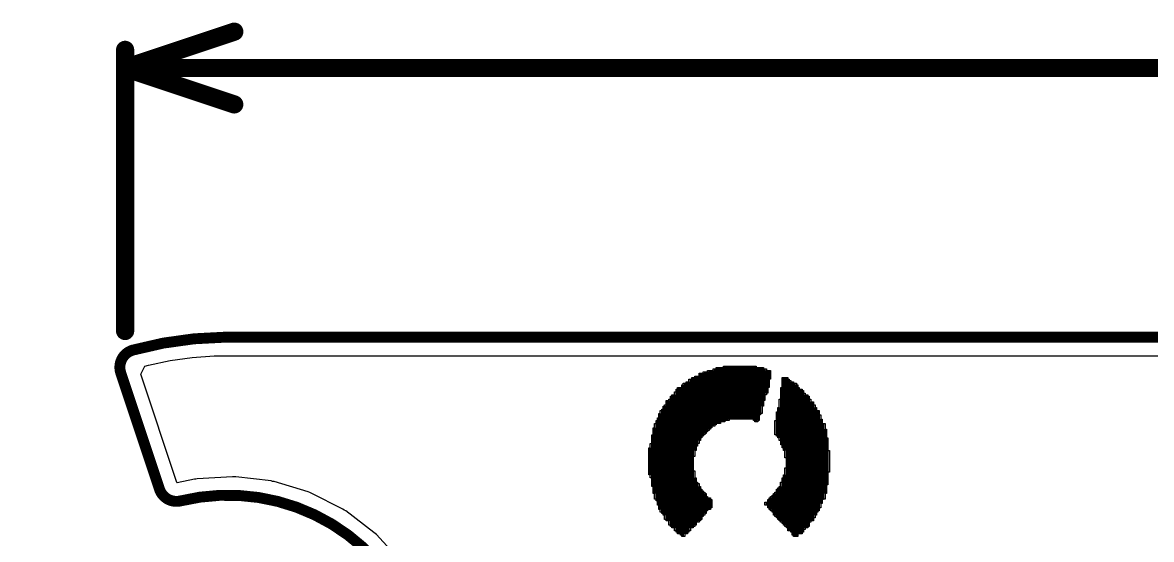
# Model space of a CAD drawing. Header units: inches. Extents: x -1 to 214, y -2 to 213.
# Drawn here: x -0.763 to -0.143, y 0.165 to 0.449 of the extents above; entities that cross this region are included whole.
import ezdxf

# ---------------------------------------------------------------- set-up
doc = ezdxf.new("R2010")
doc.units = ezdxf.units.IN
doc.header["$MEASUREMENT"] = 0
for name, color, linetype in [('Board_outline', 216, 'Continuous'), ('Dimensions', 6, 'Continuous'), ('Top Layer', 1, 'Continuous'), ('Top Overlay', 2, 'Continuous')]:
    doc.layers.add(name, color=color, linetype=linetype)

msp = doc.modelspace()

# ---------------------------------------------------------------- linework, layer by layer
at = {"layer": 'Board_outline', "const_width": 0.006}
for points in [[(-0.70264, 0.26897, -0.065034), (-0.65214, 0.27604)], [(-0.70937, 0.25637, -0.429723), (-0.70264, 0.26897)], [(-0.67642, 0.18606, -0.390332), (-0.6881, 0.19251)], [(-0.67642, 0.18606, -3.570956), (-0.75722, 0.10527)]]:
    msp.add_lwpolyline(points, format="xyb", dxfattribs=at)
for points in [[(-0.65214, 0.27604), (-0.65035, 0.27604)], [(-0.65035, 0.27604), (2.89296, 0.27604)], [(-0.70937, 0.25637), (-0.6881, 0.19251)]]:
    msp.add_lwpolyline(points, dxfattribs=at)
at = {"layer": 'Board_outline', "const_width": 0.003}
for points in [[(-0.65364, 0.27604, 1), (-0.65064, 0.27604, 1)], [(-0.65364, 0.27604, 1), (-0.65064, 0.27604, 1)], [(-0.65185, 0.27604, 1), (-0.64885, 0.27604, 1)], [(-0.65185, 0.27604, 1), (-0.64885, 0.27604, 1)], [(-0.70414, 0.26897, 1), (-0.70114, 0.26897, 1)], [(-0.70414, 0.26897, 1), (-0.70114, 0.26897, 1)], [(-0.71087, 0.25637, 1), (-0.70787, 0.25637, 1)], [(-0.71087, 0.25637, 1), (-0.70787, 0.25637, 1)], [(-0.6896, 0.19251, 1), (-0.6866, 0.19251, 1)], [(-0.6896, 0.19251, 1), (-0.6866, 0.19251, 1)], [(-0.67792, 0.18606, 1), (-0.67492, 0.18606, 1)], [(-0.67792, 0.18606, 1), (-0.67492, 0.18606, 1)]]:
    msp.add_lwpolyline(points, format="xyb", close=True, dxfattribs=at)
at = {"layer": 'Dimensions', "const_width": 0.01}
for points in [[(-0.70699, 0.424), (-0.64699, 0.444)], [(-0.70699, 0.27944), (-0.70699, 0.434)], [(-0.70699, 0.424), (-0.64699, 0.404)], [(-0.70699, 0.424), (0.81939, 0.424)]]:
    msp.add_lwpolyline(points, dxfattribs=at)
at = {"layer": 'Dimensions', "const_width": 0.005}
for points in [[(-0.64949, 0.444, 1), (-0.64449, 0.444, 1)], [(-0.70949, 0.434, 1), (-0.70449, 0.434, 1)], [(-0.70949, 0.424, 1), (-0.70449, 0.424, 1)], [(-0.70949, 0.424, 1), (-0.70449, 0.424, 1)], [(-0.70949, 0.424, 1), (-0.70449, 0.424, 1)], [(-0.64949, 0.404, 1), (-0.64449, 0.404, 1)], [(-0.70949, 0.27944, 1), (-0.70449, 0.27944, 1)]]:
    msp.add_lwpolyline(points, format="xyb", close=True, dxfattribs=at)
at = {"layer": 'Top Layer'}
for p, q in [((-0.69608, 0.2602), (-0.69409, 0.26075)), ((-0.69409, 0.26075), (-0.68221, 0.26321)), ((-0.68221, 0.26321), (-0.6702, 0.26489)), ((-0.6702, 0.26489), (-0.65811, 0.26579)), ((-0.65811, 0.26579), (-0.65209, 0.26584)), ((-0.65209, 0.26584), (2.89296, 0.26584)), ((-0.69843, 0.25579), (-0.69608, 0.2602)), ((-0.67856, 0.19614), (-0.69843, 0.25579)), ((-0.64799, 0.19933), (-0.66747, 0.19813)), ((-0.64709, 0.19921), (-0.64799, 0.19933)), ((-0.64618, 0.19928), (-0.64709, 0.19921)), ((-0.6268, 0.19702), (-0.64618, 0.19928)), ((-0.67839, 0.19606), (-0.67856, 0.19614)), ((-0.66881, 0.19795), (-0.67839, 0.19606)), ((-0.66813, 0.19795), (-0.66881, 0.19795)), ((-0.66747, 0.19813), (-0.66813, 0.19795)), ((-0.62593, 0.19674), (-0.6268, 0.19702)), ((-0.62503, 0.19666), (-0.62593, 0.19674)), ((-0.60635, 0.19101), (-0.62503, 0.19666)), ((-0.60554, 0.19058), (-0.60635, 0.19101)), ((-0.60467, 0.19033), (-0.60554, 0.19058)), ((-0.58728, 0.18147), (-0.60467, 0.19033)), ((-0.58657, 0.18091), (-0.58728, 0.18147)), ((-0.58575, 0.18051), (-0.58657, 0.18091)), ((-0.5702, 0.16872), (-0.58575, 0.18051)), ((-0.56959, 0.16804), (-0.5702, 0.16872)), ((-0.56886, 0.1675), (-0.56959, 0.16804)), ((-0.55564, 0.15315), (-0.56886, 0.1675))]:
    msp.add_line(p, q, dxfattribs=at)
at = {"layer": 'Top Overlay'}
for p, q in [((-0.39389, 0.21369), (-0.39389, 0.25462)), ((-0.39389, 0.25462), (-0.3931, 0.25462)), ((-0.3931, 0.21604), (-0.3931, 0.25462)), ((-0.3931, 0.25462), (-0.39232, 0.25462)), ((-0.3931, 0.25462), (-0.3931, 0.21369)), ((-0.39232, 0.21762), (-0.39232, 0.25463)), ((-0.39232, 0.25463), (-0.39153, 0.25463)), ((-0.39232, 0.25462), (-0.39232, 0.21604)), ((-0.39153, 0.21919), (-0.39153, 0.2562)), ((-0.39153, 0.2562), (-0.39074, 0.2562)), ((-0.39153, 0.25463), (-0.39153, 0.21762)), ((-0.39075, 0.22076), (-0.39075, 0.25621)), ((-0.39075, 0.25621), (-0.38995, 0.25621)), ((-0.39074, 0.2562), (-0.39074, 0.21919)), ((-0.38995, 0.25621), (-0.38995, 0.22076)), ((-0.38995, 0.22156), (-0.38995, 0.2562)), ((-0.38995, 0.2562), (-0.38916, 0.2562)), ((-0.38917, 0.22234), (-0.38917, 0.25699)), ((-0.38917, 0.25699), (-0.38838, 0.25699)), ((-0.38916, 0.2562), (-0.38916, 0.22156)), ((-0.38838, 0.22313), (-0.38838, 0.25699)), ((-0.38838, 0.25699), (-0.3876, 0.25699)), ((-0.38838, 0.25699), (-0.38838, 0.22234)), ((-0.3876, 0.22392), (-0.3876, 0.25699)), ((-0.3876, 0.25699), (-0.38681, 0.25699)), ((-0.3876, 0.25699), (-0.3876, 0.22313)), ((-0.38681, 0.2247), (-0.38681, 0.25777)), ((-0.38681, 0.25777), (-0.38603, 0.25777)), ((-0.38681, 0.25699), (-0.38681, 0.22392)), ((-0.38603, 0.25777), (-0.38603, 0.2247)), ((-0.38602, 0.22549), (-0.38602, 0.25778)), ((-0.38602, 0.25778), (-0.38523, 0.25778)), ((-0.38523, 0.25778), (-0.38523, 0.22549)), ((-0.38523, 0.22628), (-0.38523, 0.25777)), ((-0.38523, 0.25777), (-0.38444, 0.25777)), ((-0.38444, 0.22707), (-0.38444, 0.25777)), ((-0.38444, 0.25777), (-0.38366, 0.25777)), ((-0.38444, 0.25777), (-0.38444, 0.22628)), ((-0.38366, 0.22706), (-0.38366, 0.25856)), ((-0.38366, 0.25856), (-0.38287, 0.25856)), ((-0.38366, 0.25777), (-0.38366, 0.22707)), ((-0.38287, 0.22786), (-0.38287, 0.25856)), ((-0.38287, 0.25856), (-0.38209, 0.25856)), ((-0.38287, 0.25856), (-0.38287, 0.22706)), ((-0.38209, 0.25856), (-0.38209, 0.22786)), ((-0.38208, 0.22864), (-0.38208, 0.25935)), ((-0.38208, 0.25935), (-0.38129, 0.25935)), ((-0.3813, 0.22864), (-0.3813, 0.25935)), ((-0.3813, 0.25935), (-0.38051, 0.25935)), ((-0.38129, 0.25935), (-0.38129, 0.22864)), ((-0.38051, 0.22864), (-0.38051, 0.25935)), ((-0.38051, 0.25935), (-0.37972, 0.25935)), ((-0.38051, 0.25935), (-0.38051, 0.22864)), ((-0.37972, 0.22943), (-0.37972, 0.25935)), ((-0.37972, 0.25935), (-0.37894, 0.25935)), ((-0.37972, 0.25935), (-0.37972, 0.22864)), ((-0.37894, 0.25935), (-0.37894, 0.22943)), ((-0.37893, 0.22943), (-0.37893, 0.25935)), ((-0.37893, 0.25935), (-0.37815, 0.25935)), ((-0.37815, 0.22943), (-0.37815, 0.26014)), ((-0.37815, 0.26014), (-0.37736, 0.26014)), ((-0.37815, 0.25935), (-0.37815, 0.22943)), ((-0.37736, 0.26014), (-0.37736, 0.22943)), ((-0.37735, 0.23022), (-0.37735, 0.26014)), ((-0.37735, 0.26014), (-0.37656, 0.26014)), ((-0.37657, 0.23022), (-0.37657, 0.26014)), ((-0.37657, 0.26014), (-0.37578, 0.26014)), ((-0.37656, 0.26014), (-0.37656, 0.23022)), ((-0.37578, 0.23022), (-0.37578, 0.26014)), ((-0.37578, 0.26014), (-0.375, 0.26014)), ((-0.37578, 0.26014), (-0.37578, 0.23022)), ((-0.375, 0.26014), (-0.375, 0.23022)), ((-0.37499, 0.231), (-0.37499, 0.26014)), ((-0.37499, 0.26014), (-0.37421, 0.26014)), ((-0.37421, 0.231), (-0.37421, 0.26014)), ((-0.37421, 0.26014), (-0.37343, 0.26014)), ((-0.37421, 0.26014), (-0.37421, 0.231)), ((-0.37343, 0.26014), (-0.37343, 0.231)), ((-0.37341, 0.231), (-0.37341, 0.26014)), ((-0.37341, 0.26014), (-0.37263, 0.26014)), ((-0.37263, 0.231), (-0.37263, 0.26014)), ((-0.37263, 0.26014), (-0.37185, 0.26014)), ((-0.37263, 0.26014), (-0.37263, 0.231)), ((-0.37185, 0.26014), (-0.37185, 0.231)), ((-0.37184, 0.231), (-0.37184, 0.26014)), ((-0.37184, 0.26014), (-0.37106, 0.26014)), ((-0.37106, 0.231), (-0.37106, 0.26014)), ((-0.37106, 0.26014), (-0.37028, 0.26014)), ((-0.37106, 0.26014), (-0.37106, 0.231)), ((-0.37028, 0.26014), (-0.37028, 0.231)), ((-0.37027, 0.231), (-0.37027, 0.26014)), ((-0.37027, 0.26014), (-0.36949, 0.26014)), ((-0.36949, 0.26014), (-0.36949, 0.231)), ((-0.36948, 0.231), (-0.36948, 0.26014)), ((-0.36948, 0.26014), (-0.3687, 0.26014)), ((-0.3687, 0.26014), (-0.3687, 0.231)), ((-0.36869, 0.231), (-0.36869, 0.26014)), ((-0.36869, 0.26014), (-0.36791, 0.26014)), ((-0.36791, 0.26014), (-0.36791, 0.231)), ((-0.3679, 0.231), (-0.3679, 0.26014)), ((-0.3679, 0.26014), (-0.36712, 0.26014)), ((-0.36712, 0.231), (-0.36712, 0.26014)), ((-0.36712, 0.26014), (-0.36634, 0.26014)), ((-0.36712, 0.26014), (-0.36712, 0.231)), ((-0.36634, 0.26014), (-0.36634, 0.231)), ((-0.36633, 0.231), (-0.36633, 0.26014)), ((-0.36633, 0.26014), (-0.36555, 0.26014)), ((-0.36555, 0.231), (-0.36555, 0.26014)), ((-0.36555, 0.26014), (-0.36477, 0.26014)), ((-0.36555, 0.26014), (-0.36555, 0.231)), ((-0.36477, 0.26014), (-0.36477, 0.231)), ((-0.36475, 0.231), (-0.36475, 0.26014)), ((-0.36475, 0.26014), (-0.36397, 0.26014)), ((-0.36397, 0.26014), (-0.36397, 0.231)), ((-0.36396, 0.231), (-0.36396, 0.26014)), ((-0.36396, 0.26014), (-0.36318, 0.26014)), ((-0.36318, 0.26014), (-0.36318, 0.231)), ((-0.36318, 0.231), (-0.36318, 0.26014)), ((-0.36318, 0.26014), (-0.3624, 0.26014)), ((-0.3624, 0.231), (-0.3624, 0.26014)), ((-0.3624, 0.26014), (-0.36162, 0.26014)), ((-0.3624, 0.26014), (-0.3624, 0.231)), ((-0.36162, 0.26014), (-0.36162, 0.231)), ((-0.36162, 0.23022), (-0.36162, 0.26014)), ((-0.36162, 0.26014), (-0.36083, 0.26014)), ((-0.36083, 0.26014), (-0.36083, 0.23022)), ((-0.36082, 0.22943), (-0.36082, 0.26014)), ((-0.36082, 0.26014), (-0.36003, 0.26014)), ((-0.36003, 0.26014), (-0.36003, 0.22943)), ((-0.36003, 0.22943), (-0.36003, 0.25935)), ((-0.36003, 0.25935), (-0.35925, 0.25935)), ((-0.35925, 0.23022), (-0.35925, 0.25935)), ((-0.35925, 0.25935), (-0.35846, 0.25935)), ((-0.35925, 0.25935), (-0.35925, 0.22943)), ((-0.35846, 0.23336), (-0.35846, 0.25935)), ((-0.35846, 0.25935), (-0.35767, 0.25935)), ((-0.35846, 0.25935), (-0.35846, 0.23022)), ((-0.35768, 0.23416), (-0.35768, 0.25936)), ((-0.35768, 0.25936), (-0.35689, 0.25936)), ((-0.35767, 0.25935), (-0.35767, 0.23336)), ((-0.35689, 0.25936), (-0.35689, 0.23416)), ((-0.35688, 0.23809), (-0.35688, 0.25935)), ((-0.35688, 0.25935), (-0.3561, 0.25935)), ((-0.3561, 0.25935), (-0.3561, 0.23809)), ((-0.3561, 0.24124), (-0.3561, 0.25857)), ((-0.3561, 0.25857), (-0.35531, 0.25857)), ((-0.35531, 0.25857), (-0.35531, 0.24124)), ((-0.35531, 0.24439), (-0.35531, 0.25856)), ((-0.35531, 0.25856), (-0.35452, 0.25856)), ((-0.35452, 0.25856), (-0.35452, 0.24439)), ((-0.35452, 0.24518), (-0.35452, 0.25777)), ((-0.35452, 0.25777), (-0.35374, 0.25777)), ((-0.35374, 0.24833), (-0.35374, 0.25778)), ((-0.35374, 0.25778), (-0.35295, 0.25778)), ((-0.35374, 0.25777), (-0.35374, 0.24518)), ((-0.35295, 0.25305), (-0.35295, 0.25778)), ((-0.35295, 0.25778), (-0.35216, 0.25778)), ((-0.35295, 0.25778), (-0.35295, 0.24833)), ((-0.35216, 0.25778), (-0.35216, 0.25305)), ((-0.40334, 0.16801), (-0.40334, 0.24833)), ((-0.40334, 0.24833), (-0.40256, 0.24833)), ((-0.40256, 0.24833), (-0.40256, 0.16801)), ((-0.40255, 0.16801), (-0.40255, 0.24833)), ((-0.40255, 0.24833), (-0.40177, 0.24833)), ((-0.40177, 0.24833), (-0.40177, 0.16801)), ((-0.40176, 0.16723), (-0.40176, 0.24832)), ((-0.40176, 0.24832), (-0.40098, 0.24832)), ((-0.40098, 0.16643), (-0.40098, 0.2499)), ((-0.40098, 0.2499), (-0.4002, 0.2499)), ((-0.40098, 0.24832), (-0.40098, 0.16723)), ((-0.4002, 0.2499), (-0.4002, 0.16643)), ((-0.40019, 0.16644), (-0.40019, 0.25069)), ((-0.40019, 0.25069), (-0.3994, 0.25069)), ((-0.3994, 0.16801), (-0.3994, 0.25069)), ((-0.3994, 0.25069), (-0.39862, 0.25069)), ((-0.3994, 0.25069), (-0.3994, 0.16644)), ((-0.39862, 0.16801), (-0.39862, 0.25148)), ((-0.39862, 0.25148), (-0.39783, 0.25148)), ((-0.39862, 0.25069), (-0.39862, 0.16801)), ((-0.39783, 0.25148), (-0.39783, 0.16801)), ((-0.39783, 0.1688), (-0.39783, 0.25147)), ((-0.39783, 0.25147), (-0.39704, 0.25147)), ((-0.39704, 0.16959), (-0.39704, 0.25305)), ((-0.39704, 0.25305), (-0.39626, 0.25305)), ((-0.39704, 0.25147), (-0.39704, 0.1688)), ((-0.39626, 0.17116), (-0.39626, 0.25305)), ((-0.39626, 0.25305), (-0.39547, 0.25305)), ((-0.39626, 0.25305), (-0.39626, 0.16959)), ((-0.39547, 0.17117), (-0.39547, 0.25383)), ((-0.39547, 0.25383), (-0.39469, 0.25383)), ((-0.39547, 0.25305), (-0.39547, 0.17116)), ((-0.39469, 0.25383), (-0.39469, 0.17117)), ((-0.39468, 0.21053), (-0.39468, 0.25384)), ((-0.39468, 0.25384), (-0.39389, 0.25384)), ((-0.39389, 0.25384), (-0.39389, 0.21053)), ((-0.35295, 0.24833), (-0.35374, 0.24833)), ((-0.35216, 0.25305), (-0.35295, 0.25305)), ((-0.34664, 0.21683), (-0.34664, 0.24832)), ((-0.34664, 0.24832), (-0.34586, 0.24832)), ((-0.34586, 0.21526), (-0.34586, 0.25383)), ((-0.34586, 0.25383), (-0.34508, 0.25383)), ((-0.34586, 0.24832), (-0.34586, 0.21683)), ((-0.34508, 0.25383), (-0.34508, 0.21526)), ((-0.34507, 0.21368), (-0.34507, 0.25384)), ((-0.34507, 0.25384), (-0.34429, 0.25384)), ((-0.34429, 0.20975), (-0.34429, 0.25384)), ((-0.34429, 0.25384), (-0.3435, 0.25384)), ((-0.34429, 0.25384), (-0.34429, 0.21368)), ((-0.3435, 0.25384), (-0.3435, 0.20975)), ((-0.34349, 0.17117), (-0.34349, 0.25383)), ((-0.34349, 0.25383), (-0.34271, 0.25383)), ((-0.34271, 0.25383), (-0.34271, 0.17117)), ((-0.34271, 0.16959), (-0.34271, 0.25305)), ((-0.34271, 0.25305), (-0.34193, 0.25305)), ((-0.34193, 0.25305), (-0.34193, 0.16959)), ((-0.34192, 0.16959), (-0.34192, 0.25227)), ((-0.34192, 0.25227), (-0.34114, 0.25227)), ((-0.34114, 0.25227), (-0.34114, 0.16959)), ((-0.34114, 0.1688), (-0.34114, 0.25148)), ((-0.34114, 0.25148), (-0.34035, 0.25148)), ((-0.34035, 0.16723), (-0.34035, 0.25148)), ((-0.34035, 0.25148), (-0.33957, 0.25148)), ((-0.34035, 0.25148), (-0.34035, 0.1688)), ((-0.33957, 0.25148), (-0.33957, 0.16723)), ((-0.33956, 0.16644), (-0.33956, 0.25069)), ((-0.33956, 0.25069), (-0.33877, 0.25069)), ((-0.33878, 0.16644), (-0.33878, 0.25069)), ((-0.33878, 0.25069), (-0.33799, 0.25069)), ((-0.33877, 0.25069), (-0.33877, 0.16644)), ((-0.33799, 0.25069), (-0.33799, 0.16644)), ((-0.33798, 0.16643), (-0.33798, 0.2499)), ((-0.33798, 0.2499), (-0.3372, 0.2499)), ((-0.3372, 0.2499), (-0.3372, 0.16643)), ((-0.3372, 0.16801), (-0.3372, 0.24832)), ((-0.3372, 0.24832), (-0.33642, 0.24832)), ((-0.33642, 0.24832), (-0.33642, 0.16801)), ((-0.40807, 0.17274), (-0.40807, 0.24203)), ((-0.40807, 0.24203), (-0.40728, 0.24203)), ((-0.40728, 0.17195), (-0.40728, 0.2436)), ((-0.40728, 0.2436), (-0.40649, 0.2436)), ((-0.40728, 0.24203), (-0.40728, 0.17274)), ((-0.40649, 0.17116), (-0.40649, 0.24439)), ((-0.40649, 0.24439), (-0.4057, 0.24439)), ((-0.40649, 0.2436), (-0.40649, 0.17195)), ((-0.4057, 0.24439), (-0.4057, 0.17116)), ((-0.4057, 0.17117), (-0.4057, 0.24438)), ((-0.4057, 0.24438), (-0.40492, 0.24438)), ((-0.40492, 0.16959), (-0.40492, 0.24596)), ((-0.40492, 0.24596), (-0.40413, 0.24596)), ((-0.40492, 0.24438), (-0.40492, 0.17117)), ((-0.40413, 0.1688), (-0.40413, 0.24754)), ((-0.40413, 0.24754), (-0.40335, 0.24754)), ((-0.40413, 0.24596), (-0.40413, 0.16959)), ((-0.40335, 0.24754), (-0.40335, 0.1688)), ((-0.35452, 0.24439), (-0.35531, 0.24439)), ((-0.35374, 0.24518), (-0.35452, 0.24518)), ((-0.34743, 0.2192), (-0.34743, 0.24202)), ((-0.34743, 0.24202), (-0.34665, 0.24202)), ((-0.34665, 0.24202), (-0.34665, 0.2192)), ((-0.33642, 0.16801), (-0.33642, 0.24754)), ((-0.33642, 0.24754), (-0.33563, 0.24754)), ((-0.33563, 0.16801), (-0.33563, 0.24754)), ((-0.33563, 0.24754), (-0.33484, 0.24754)), ((-0.33563, 0.24754), (-0.33563, 0.16801)), ((-0.33484, 0.24754), (-0.33484, 0.16801)), ((-0.33484, 0.1688), (-0.33484, 0.24675)), ((-0.33484, 0.24675), (-0.33405, 0.24675)), ((-0.33405, 0.24675), (-0.33405, 0.1688)), ((-0.33405, 0.17037), (-0.33405, 0.24518)), ((-0.33405, 0.24518), (-0.33326, 0.24518)), ((-0.33326, 0.24518), (-0.33326, 0.17037)), ((-0.33326, 0.17117), (-0.33326, 0.24438)), ((-0.33326, 0.24438), (-0.33248, 0.24438)), ((-0.33248, 0.17116), (-0.33248, 0.24439)), ((-0.33248, 0.24439), (-0.33169, 0.24439)), ((-0.33248, 0.24438), (-0.33248, 0.17117)), ((-0.33169, 0.24439), (-0.33169, 0.17116)), ((-0.33169, 0.17195), (-0.33169, 0.2436)), ((-0.33169, 0.2436), (-0.3309, 0.2436)), ((-0.3309, 0.2436), (-0.3309, 0.17195)), ((-0.3309, 0.17431), (-0.3309, 0.24203)), ((-0.3309, 0.24203), (-0.33012, 0.24203)), ((-0.33012, 0.24203), (-0.33012, 0.17431)), ((-0.41201, 0.17903), (-0.41201, 0.23652)), ((-0.41201, 0.23652), (-0.41121, 0.23652)), ((-0.41121, 0.17825), (-0.41121, 0.23809)), ((-0.41121, 0.23809), (-0.41043, 0.23809)), ((-0.41121, 0.23652), (-0.41121, 0.17903)), ((-0.41043, 0.17589), (-0.41043, 0.23888)), ((-0.41043, 0.23888), (-0.40964, 0.23888)), ((-0.41043, 0.23809), (-0.41043, 0.17825)), ((-0.40964, 0.1751), (-0.40964, 0.24124)), ((-0.40964, 0.24124), (-0.40886, 0.24124)), ((-0.40964, 0.23888), (-0.40964, 0.17589)), ((-0.40886, 0.24124), (-0.40886, 0.1751)), ((-0.40885, 0.1751), (-0.40885, 0.24124)), ((-0.40885, 0.24124), (-0.40807, 0.24124)), ((-0.40807, 0.24124), (-0.40807, 0.1751)), ((-0.3561, 0.23809), (-0.35688, 0.23809)), ((-0.35531, 0.24124), (-0.3561, 0.24124)), ((-0.34823, 0.22076), (-0.34823, 0.2373)), ((-0.34823, 0.2373), (-0.34743, 0.2373)), ((-0.34743, 0.2373), (-0.34743, 0.22076)), ((-0.33011, 0.1751), (-0.33011, 0.24046)), ((-0.33011, 0.24046), (-0.32932, 0.24046)), ((-0.32933, 0.1751), (-0.32933, 0.24045)), ((-0.32933, 0.24045), (-0.32854, 0.24045)), ((-0.32932, 0.24046), (-0.32932, 0.1751)), ((-0.32854, 0.24045), (-0.32854, 0.1751)), ((-0.32854, 0.17667), (-0.32854, 0.23888)), ((-0.32854, 0.23888), (-0.32775, 0.23888)), ((-0.32775, 0.23888), (-0.32775, 0.17667)), ((-0.32775, 0.17825), (-0.32775, 0.2373)), ((-0.32775, 0.2373), (-0.32696, 0.2373)), ((-0.32696, 0.2373), (-0.32696, 0.17825)), ((-0.41515, 0.18612), (-0.41515, 0.23022)), ((-0.41515, 0.23022), (-0.41437, 0.23022)), ((-0.41437, 0.18376), (-0.41437, 0.23179)), ((-0.41437, 0.23179), (-0.41358, 0.23179)), ((-0.41437, 0.23022), (-0.41437, 0.18612)), ((-0.41358, 0.1814), (-0.41358, 0.23415)), ((-0.41358, 0.23415), (-0.41279, 0.23415)), ((-0.41358, 0.23179), (-0.41358, 0.18376)), ((-0.41279, 0.17982), (-0.41279, 0.23573)), ((-0.41279, 0.23573), (-0.412, 0.23573)), ((-0.41279, 0.23415), (-0.41279, 0.1814)), ((-0.412, 0.23573), (-0.412, 0.17982)), ((-0.37656, 0.23022), (-0.37735, 0.23022)), ((-0.37578, 0.23022), (-0.37657, 0.23022)), ((-0.375, 0.23022), (-0.37578, 0.23022)), ((-0.37421, 0.231), (-0.37499, 0.231)), ((-0.37343, 0.231), (-0.37421, 0.231)), ((-0.37263, 0.231), (-0.37341, 0.231)), ((-0.37185, 0.231), (-0.37263, 0.231)), ((-0.37106, 0.231), (-0.37184, 0.231)), ((-0.37028, 0.231), (-0.37106, 0.231)), ((-0.36949, 0.231), (-0.37027, 0.231)), ((-0.3687, 0.231), (-0.36948, 0.231)), ((-0.36791, 0.231), (-0.36869, 0.231)), ((-0.36712, 0.231), (-0.3679, 0.231)), ((-0.36634, 0.231), (-0.36712, 0.231)), ((-0.36555, 0.231), (-0.36633, 0.231)), ((-0.36477, 0.231), (-0.36555, 0.231)), ((-0.36397, 0.231), (-0.36475, 0.231)), ((-0.36318, 0.231), (-0.36396, 0.231)), ((-0.3624, 0.231), (-0.36318, 0.231)), ((-0.36162, 0.231), (-0.3624, 0.231)), ((-0.36083, 0.23022), (-0.36162, 0.23022)), ((-0.35846, 0.23022), (-0.35925, 0.23022)), ((-0.35767, 0.23336), (-0.35846, 0.23336)), ((-0.35689, 0.23416), (-0.35768, 0.23416)), ((-0.3498, 0.22234), (-0.3498, 0.23022)), ((-0.3498, 0.23022), (-0.34902, 0.23022)), ((-0.34902, 0.23022), (-0.34902, 0.22234)), ((-0.34901, 0.22155), (-0.34901, 0.23494)), ((-0.34901, 0.23494), (-0.34822, 0.23494)), ((-0.34822, 0.23494), (-0.34822, 0.22155)), ((-0.32697, 0.17983), (-0.32697, 0.23572)), ((-0.32697, 0.23572), (-0.32617, 0.23572)), ((-0.32617, 0.18061), (-0.32617, 0.23573)), ((-0.32617, 0.23573), (-0.32539, 0.23573)), ((-0.32617, 0.23572), (-0.32617, 0.17983)), ((-0.32539, 0.23573), (-0.32539, 0.18061)), ((-0.32539, 0.18218), (-0.32539, 0.23337)), ((-0.32539, 0.23337), (-0.3246, 0.23337)), ((-0.3246, 0.23337), (-0.3246, 0.18218)), ((-0.3246, 0.18454), (-0.3246, 0.231)), ((-0.3246, 0.231), (-0.32382, 0.231)), ((-0.32382, 0.231), (-0.32382, 0.18454)), ((-0.41672, 0.19006), (-0.41672, 0.22628)), ((-0.41672, 0.22628), (-0.41594, 0.22628)), ((-0.41594, 0.18691), (-0.41594, 0.22864)), ((-0.41594, 0.22864), (-0.41515, 0.22864)), ((-0.41594, 0.22628), (-0.41594, 0.19006)), ((-0.41515, 0.22864), (-0.41515, 0.18691)), ((-0.38681, 0.22392), (-0.3876, 0.22392)), ((-0.38603, 0.2247), (-0.38681, 0.2247)), ((-0.38523, 0.22549), (-0.38602, 0.22549)), ((-0.38444, 0.22628), (-0.38523, 0.22628)), ((-0.38366, 0.22707), (-0.38444, 0.22707)), ((-0.38287, 0.22706), (-0.38366, 0.22706)), ((-0.38209, 0.22786), (-0.38287, 0.22786)), ((-0.38129, 0.22864), (-0.38208, 0.22864)), ((-0.38051, 0.22864), (-0.3813, 0.22864)), ((-0.37972, 0.22864), (-0.38051, 0.22864)), ((-0.37894, 0.22943), (-0.37972, 0.22943)), ((-0.37815, 0.22943), (-0.37893, 0.22943)), ((-0.37736, 0.22943), (-0.37815, 0.22943)), ((-0.36003, 0.22943), (-0.36082, 0.22943)), ((-0.35925, 0.22943), (-0.36003, 0.22943)), ((-0.32382, 0.1869), (-0.32382, 0.22864)), ((-0.32382, 0.22864), (-0.32303, 0.22864)), ((-0.32303, 0.18691), (-0.32303, 0.22864)), ((-0.32303, 0.22864), (-0.32224, 0.22864)), ((-0.32303, 0.22864), (-0.32303, 0.1869)), ((-0.32224, 0.22864), (-0.32224, 0.18691)), ((-0.32224, 0.19006), (-0.32224, 0.22549)), ((-0.32224, 0.22549), (-0.32145, 0.22549)), ((-0.32145, 0.22549), (-0.32145, 0.19006)), ((-0.4183, 0.19872), (-0.4183, 0.21762)), ((-0.4183, 0.21762), (-0.41752, 0.21762)), ((-0.41752, 0.21762), (-0.41752, 0.19872)), ((-0.41751, 0.194), (-0.41751, 0.22234)), ((-0.41751, 0.22234), (-0.41673, 0.22234)), ((-0.41673, 0.22234), (-0.41673, 0.194)), ((-0.39153, 0.21762), (-0.39232, 0.21762)), ((-0.39074, 0.21919), (-0.39153, 0.21919)), ((-0.38995, 0.22076), (-0.39075, 0.22076)), ((-0.38916, 0.22156), (-0.38995, 0.22156)), ((-0.38838, 0.22234), (-0.38917, 0.22234)), ((-0.3876, 0.22313), (-0.38838, 0.22313)), ((-0.34902, 0.22234), (-0.3498, 0.22234)), ((-0.34822, 0.22155), (-0.34901, 0.22155)), ((-0.34743, 0.22076), (-0.34823, 0.22076)), ((-0.34665, 0.2192), (-0.34743, 0.2192)), ((-0.32145, 0.19479), (-0.32145, 0.22076)), ((-0.32145, 0.22076), (-0.32066, 0.22076)), ((-0.32066, 0.22076), (-0.32066, 0.19479)), ((-0.41909, 0.2003), (-0.41909, 0.21526)), ((-0.41909, 0.21526), (-0.4183, 0.21526)), ((-0.4183, 0.21526), (-0.4183, 0.2003)), ((-0.3931, 0.21369), (-0.39389, 0.21369)), ((-0.39232, 0.21604), (-0.3931, 0.21604)), ((-0.34586, 0.21683), (-0.34664, 0.21683)), ((-0.34508, 0.21526), (-0.34586, 0.21526)), ((-0.34429, 0.21368), (-0.34507, 0.21368)), ((-0.32067, 0.20187), (-0.32067, 0.21368)), ((-0.32067, 0.21368), (-0.31988, 0.21368)), ((-0.31988, 0.21368), (-0.31988, 0.20187)), ((-0.39389, 0.21053), (-0.39468, 0.21053)), ((-0.3435, 0.20975), (-0.34429, 0.20975)), ((-0.4183, 0.2003), (-0.41909, 0.2003)), ((-0.41752, 0.19872), (-0.4183, 0.19872)), ((-0.39468, 0.17195), (-0.39468, 0.20266)), ((-0.39468, 0.20266), (-0.39389, 0.20266)), ((-0.39389, 0.20266), (-0.39389, 0.17195)), ((-0.39389, 0.17273), (-0.39389, 0.19872)), ((-0.39389, 0.19872), (-0.3931, 0.19872)), ((-0.3931, 0.19872), (-0.3931, 0.17273)), ((-0.34586, 0.17353), (-0.34586, 0.19873)), ((-0.34586, 0.19873), (-0.34508, 0.19873)), ((-0.34508, 0.17273), (-0.34508, 0.2003)), ((-0.34508, 0.2003), (-0.34429, 0.2003)), ((-0.34508, 0.19873), (-0.34508, 0.17353)), ((-0.34429, 0.2003), (-0.34429, 0.17273)), ((-0.34428, 0.17195), (-0.34428, 0.20423)), ((-0.34428, 0.20423), (-0.3435, 0.20423)), ((-0.3435, 0.20423), (-0.3435, 0.17195)), ((-0.31988, 0.20187), (-0.32067, 0.20187)), ((-0.41673, 0.194), (-0.41751, 0.194)), ((-0.39311, 0.17431), (-0.39311, 0.19636)), ((-0.39311, 0.19636), (-0.39232, 0.19636)), ((-0.39232, 0.19636), (-0.39232, 0.17431)), ((-0.39231, 0.17431), (-0.39231, 0.19557)), ((-0.39231, 0.19557), (-0.39153, 0.19557)), ((-0.39154, 0.1751), (-0.39154, 0.194)), ((-0.39154, 0.194), (-0.39075, 0.194)), ((-0.39153, 0.19557), (-0.39153, 0.17431)), ((-0.39075, 0.194), (-0.39075, 0.1751)), ((-0.39075, 0.17589), (-0.39075, 0.19243)), ((-0.39075, 0.19243), (-0.38995, 0.19243)), ((-0.38995, 0.19243), (-0.38995, 0.17589)), ((-0.34901, 0.17667), (-0.34901, 0.19242)), ((-0.34901, 0.19242), (-0.34822, 0.19242)), ((-0.34823, 0.17589), (-0.34823, 0.1932)), ((-0.34823, 0.1932), (-0.34743, 0.1932)), ((-0.34822, 0.19242), (-0.34822, 0.17667)), ((-0.34743, 0.1751), (-0.34743, 0.194)), ((-0.34743, 0.194), (-0.34664, 0.194)), ((-0.34743, 0.1932), (-0.34743, 0.17589)), ((-0.34665, 0.17431), (-0.34665, 0.19636)), ((-0.34665, 0.19636), (-0.34586, 0.19636)), ((-0.34664, 0.194), (-0.34664, 0.1751)), ((-0.34586, 0.19636), (-0.34586, 0.17431)), ((-0.32066, 0.19479), (-0.32145, 0.19479)), ((-0.41594, 0.19006), (-0.41672, 0.19006)), ((-0.41515, 0.18691), (-0.41594, 0.18691)), ((-0.38996, 0.17746), (-0.38996, 0.19163)), ((-0.38996, 0.19163), (-0.38917, 0.19163)), ((-0.38917, 0.19163), (-0.38917, 0.17746)), ((-0.38917, 0.17825), (-0.38917, 0.19084)), ((-0.38917, 0.19084), (-0.38838, 0.19084)), ((-0.38838, 0.19084), (-0.38838, 0.17825)), ((-0.38838, 0.17903), (-0.38838, 0.19006)), ((-0.38838, 0.19006), (-0.3876, 0.19006)), ((-0.3876, 0.19006), (-0.3876, 0.17903)), ((-0.3876, 0.1806), (-0.3876, 0.18849)), ((-0.3876, 0.18849), (-0.38681, 0.18849)), ((-0.38681, 0.18849), (-0.38681, 0.1806)), ((-0.38681, 0.1814), (-0.38681, 0.1877)), ((-0.38681, 0.1877), (-0.38601, 0.1877)), ((-0.38602, 0.1814), (-0.38602, 0.18769)), ((-0.38602, 0.18769), (-0.38523, 0.18769)), ((-0.38601, 0.1877), (-0.38601, 0.1814)), ((-0.38523, 0.18769), (-0.38523, 0.1814)), ((-0.38523, 0.18219), (-0.38523, 0.1869)), ((-0.38523, 0.1869), (-0.38444, 0.1869)), ((-0.38444, 0.1869), (-0.38444, 0.18219)), ((-0.35374, 0.18219), (-0.35374, 0.1869)), ((-0.35374, 0.1869), (-0.35295, 0.1869)), ((-0.35295, 0.1814), (-0.35295, 0.1877)), ((-0.35295, 0.1877), (-0.35215, 0.1877)), ((-0.35295, 0.1869), (-0.35295, 0.18219)), ((-0.35216, 0.18061), (-0.35216, 0.18848)), ((-0.35216, 0.18848), (-0.35137, 0.18848)), ((-0.35215, 0.1877), (-0.35215, 0.1814)), ((-0.35137, 0.17983), (-0.35137, 0.18926)), ((-0.35137, 0.18926), (-0.35058, 0.18926)), ((-0.35137, 0.18848), (-0.35137, 0.18061)), ((-0.35059, 0.17825), (-0.35059, 0.19006)), ((-0.35059, 0.19006), (-0.3498, 0.19006)), ((-0.35058, 0.18926), (-0.35058, 0.17983)), ((-0.3498, 0.17746), (-0.3498, 0.19085)), ((-0.3498, 0.19085), (-0.34901, 0.19085)), ((-0.3498, 0.19006), (-0.3498, 0.17825)), ((-0.34901, 0.19085), (-0.34901, 0.17746)), ((-0.32303, 0.1869), (-0.32382, 0.1869)), ((-0.32224, 0.18691), (-0.32303, 0.18691)), ((-0.32145, 0.19006), (-0.32224, 0.19006)), ((-0.41437, 0.18612), (-0.41515, 0.18612)), ((-0.41358, 0.18376), (-0.41437, 0.18376)), ((-0.41279, 0.1814), (-0.41358, 0.1814)), ((-0.38681, 0.1806), (-0.3876, 0.1806)), ((-0.38601, 0.1814), (-0.38681, 0.1814)), ((-0.38523, 0.1814), (-0.38602, 0.1814)), ((-0.38444, 0.18219), (-0.38523, 0.18219)), ((-0.35531, 0.18376), (-0.35531, 0.18533)), ((-0.35531, 0.18533), (-0.35452, 0.18533)), ((-0.35452, 0.18376), (-0.35531, 0.18376)), ((-0.35452, 0.18376), (-0.35452, 0.18533)), ((-0.35452, 0.18533), (-0.35374, 0.18533)), ((-0.35452, 0.18533), (-0.35452, 0.18376)), ((-0.35374, 0.18376), (-0.35452, 0.18376)), ((-0.35374, 0.18533), (-0.35374, 0.18376)), ((-0.35295, 0.18219), (-0.35374, 0.18219)), ((-0.35215, 0.1814), (-0.35295, 0.1814)), ((-0.35137, 0.18061), (-0.35216, 0.18061)), ((-0.32539, 0.18061), (-0.32617, 0.18061)), ((-0.3246, 0.18218), (-0.32539, 0.18218)), ((-0.32382, 0.18454), (-0.3246, 0.18454)), ((-0.412, 0.17982), (-0.41279, 0.17982)), ((-0.41121, 0.17903), (-0.41201, 0.17903)), ((-0.41043, 0.17825), (-0.41121, 0.17825)), ((-0.40964, 0.17589), (-0.41043, 0.17589)), ((-0.40886, 0.1751), (-0.40964, 0.1751)), ((-0.40807, 0.1751), (-0.40885, 0.1751)), ((-0.39232, 0.17431), (-0.39311, 0.17431)), ((-0.39153, 0.17431), (-0.39231, 0.17431)), ((-0.39075, 0.1751), (-0.39154, 0.1751)), ((-0.38995, 0.17589), (-0.39075, 0.17589)), ((-0.38917, 0.17746), (-0.38996, 0.17746)), ((-0.38838, 0.17825), (-0.38917, 0.17825)), ((-0.3876, 0.17903), (-0.38838, 0.17903)), ((-0.35058, 0.17983), (-0.35137, 0.17983)), ((-0.3498, 0.17825), (-0.35059, 0.17825)), ((-0.34901, 0.17746), (-0.3498, 0.17746)), ((-0.34822, 0.17667), (-0.34901, 0.17667)), ((-0.34743, 0.17589), (-0.34823, 0.17589)), ((-0.34664, 0.1751), (-0.34743, 0.1751)), ((-0.34586, 0.17431), (-0.34665, 0.17431)), ((-0.33012, 0.17431), (-0.3309, 0.17431)), ((-0.32932, 0.1751), (-0.33011, 0.1751)), ((-0.32854, 0.1751), (-0.32933, 0.1751)), ((-0.32775, 0.17667), (-0.32854, 0.17667)), ((-0.32696, 0.17825), (-0.32775, 0.17825)), ((-0.32617, 0.17983), (-0.32697, 0.17983)), ((-0.40728, 0.17274), (-0.40807, 0.17274)), ((-0.40649, 0.17195), (-0.40728, 0.17195)), ((-0.4057, 0.17116), (-0.40649, 0.17116)), ((-0.40492, 0.17117), (-0.4057, 0.17117)), ((-0.40413, 0.16959), (-0.40492, 0.16959)), ((-0.40335, 0.1688), (-0.40413, 0.1688)), ((-0.40256, 0.16801), (-0.40334, 0.16801)), ((-0.40177, 0.16801), (-0.40255, 0.16801)), ((-0.39862, 0.16801), (-0.3994, 0.16801)), ((-0.39783, 0.16801), (-0.39862, 0.16801)), ((-0.39704, 0.1688), (-0.39783, 0.1688)), ((-0.39626, 0.16959), (-0.39704, 0.16959)), ((-0.39547, 0.17116), (-0.39626, 0.17116)), ((-0.39469, 0.17117), (-0.39547, 0.17117)), ((-0.39389, 0.17195), (-0.39468, 0.17195)), ((-0.3931, 0.17273), (-0.39389, 0.17273)), ((-0.34508, 0.17353), (-0.34586, 0.17353)), ((-0.34429, 0.17273), (-0.34508, 0.17273)), ((-0.3435, 0.17195), (-0.34428, 0.17195)), ((-0.34271, 0.17117), (-0.34349, 0.17117)), ((-0.34193, 0.16959), (-0.34271, 0.16959)), ((-0.34114, 0.16959), (-0.34192, 0.16959)), ((-0.34035, 0.1688), (-0.34114, 0.1688)), ((-0.33642, 0.16801), (-0.3372, 0.16801)), ((-0.33563, 0.16801), (-0.33642, 0.16801)), ((-0.33484, 0.16801), (-0.33563, 0.16801)), ((-0.33405, 0.1688), (-0.33484, 0.1688)), ((-0.33326, 0.17037), (-0.33405, 0.17037)), ((-0.33248, 0.17117), (-0.33326, 0.17117)), ((-0.33169, 0.17116), (-0.33248, 0.17116)), ((-0.3309, 0.17195), (-0.33169, 0.17195)), ((-0.40098, 0.16723), (-0.40176, 0.16723)), ((-0.4002, 0.16643), (-0.40098, 0.16643)), ((-0.3994, 0.16644), (-0.40019, 0.16644)), ((-0.33957, 0.16723), (-0.34035, 0.16723)), ((-0.33877, 0.16644), (-0.33956, 0.16644)), ((-0.33799, 0.16644), (-0.33878, 0.16644)), ((-0.3372, 0.16643), (-0.33798, 0.16643))]:
    msp.add_line(p, q, dxfattribs=at)

doc.saveas('drawing.dxf')
